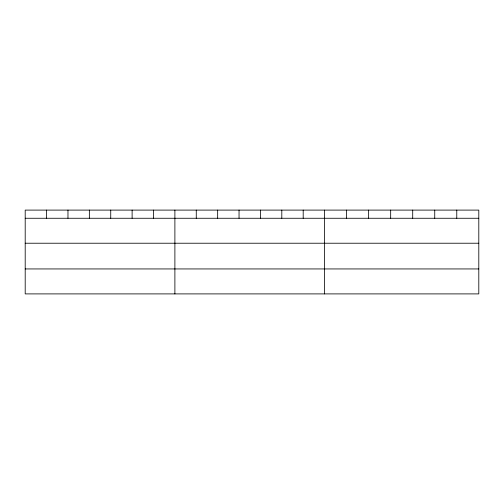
<?xml version="1.0" encoding="UTF-8"?>
<svg xmlns="http://www.w3.org/2000/svg" width="504" height="504" viewBox="0 0 504 504"><rect width="100%" height="100%" fill="white"/><g stroke="black" fill="none" stroke-linecap="round" stroke-linejoin="round"><path stroke-width="0.76" d="M478.8 243.224L478.8 210.099L25.2 210.099L25.2 293.901L478.8 293.901L478.8 243.224L25.2 243.224M25.2 218.263L478.8 218.263M25.2 268.941L478.8 268.941M456.769 210.099L456.769 218.263M434.738 210.099L434.738 218.263M412.707 210.099L412.707 218.263M390.669 210.099L390.669 218.263M368.638 210.099L368.638 218.263M346.607 210.099L346.607 218.263M324.576 210.099L324.576 293.901M303.194 210.099L303.194 218.263M281.805 210.099L281.805 218.263M260.423 210.099L260.423 218.263M239.041 210.099L239.041 218.263M217.659 210.099L217.659 218.263M196.27 210.099L196.27 218.263M174.888 210.099L174.888 293.901M153.506 210.099L153.506 218.263M132.117 210.099L132.117 218.263M110.735 210.099L110.735 218.263M89.353 210.099L89.353 218.263M67.971 210.099L67.971 218.263M46.582 210.099L46.582 218.263"/></g></svg>
